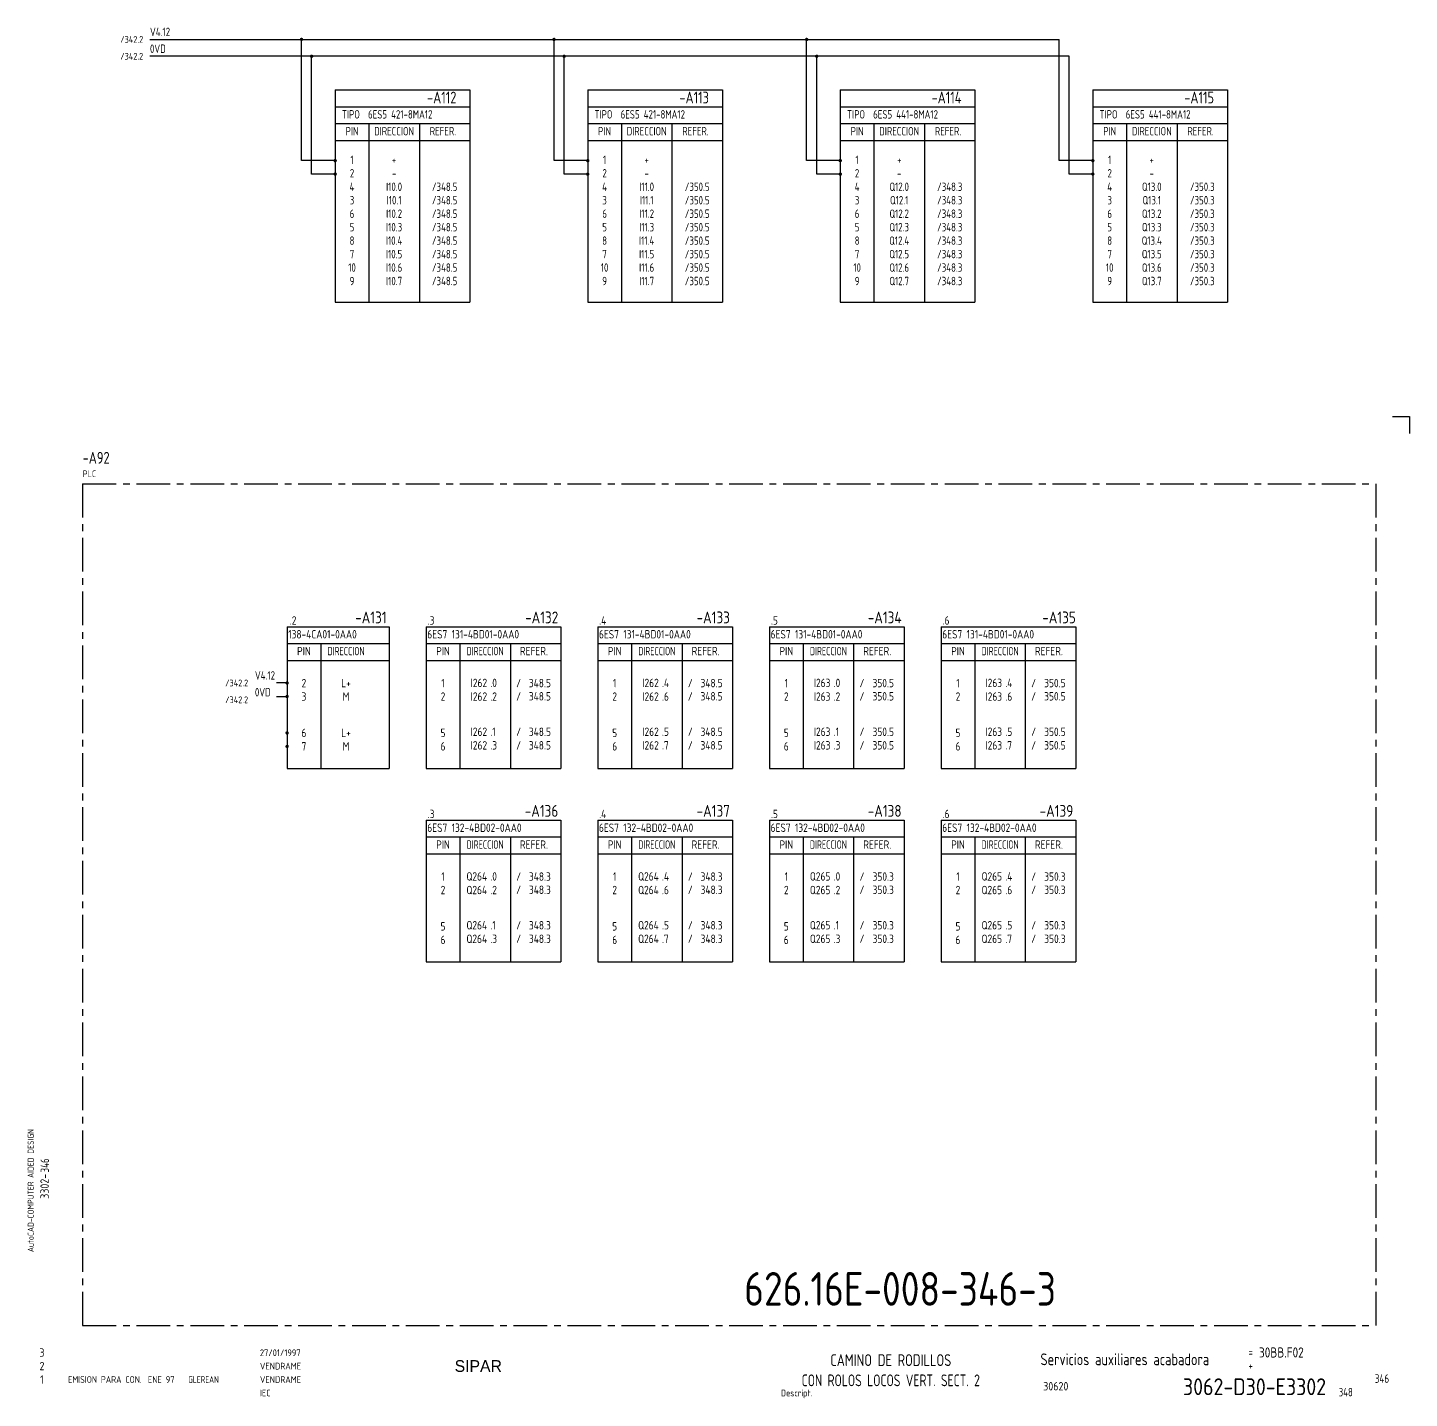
# Model space of a CAD drawing. Extents: x 10 to 1072, y 5 to 413.
# Drawn here: x 661.7 to 1072, y 5.4 to 412.5 of the extents above; entities that cross this region are included whole.
import ezdxf
from ezdxf.enums import TextEntityAlignment as Align

# ---------------------------------------------------------------- set-up
doc = ezdxf.new("R2010")
doc.units = 0
doc.header["$LTSCALE"] = 8
doc.header["$MEASUREMENT"] = 0
doc.linetypes.add('CENTER', pattern=[2, 1.25, -0.25, 0.25, -0.25])
doc.layers.get('0').update_dxf_attribs({"linetype": 'CONTINUOUS'})
doc.layers.add('CART', color=7, linetype='CONTINUOUS')
doc.styles.add('DIN', font='DIN', dxfattribs={"width": 0.85})
doc.styles.add('UNIV', font='UNIV')

# ---------------------------------------------------------------- blocks, each defined once
blk = doc.blocks.new('WB-FG100')
at = {"layer": 'CART', "color": 1}
for p, q in [((415, 297), (420, 297)), ((420, 297), (420, 292))]:
    blk.add_line(p, q, dxfattribs=at)
at = {"layer": 'CART', "color": 1, "style": 'DIN', "width": 0.8}
blk.add_text('AutoCAD-COMPUTER AIDED DESIGN', height=1.8, rotation=90, dxfattribs=at).set_placement((11.47, 48.84))
at = {"layer": 'CART', "color": 3, "style": 'DIN', "width": 0.8}
for s, p in [('=', (372.24, 17.91)), ('+', (372.24, 13.87))]:
    blk.add_text(s, height=2.5, dxfattribs=at).set_placement(p)
at = {"layer": 'CART', "color": 7, "style": 'DIN', "width": 0.9}
blk.add_attdef('FILE', text='', height=2.5, rotation=90, dxfattribs=at).set_placement((15.95, 68.38), align=Align.CENTER)
for tag, p in [('MOD-3', (13.92, 19)), ('MOD-2', (13.92, 15)), ('MOD-1', (13.92, 11)), ('NR.COMMESSA', (315, 9))]:
    blk.add_attdef(tag, text='', height=2.5, dxfattribs=at).set_placement(p, align=Align.MIDDLE)
at = {"layer": 'CART', "color": 7, "style": 'DIN'}
for tag, width, p in [('REV-3', 0.9, (21.66, 19)), ('DATA-3', 0.9, (45.37, 19)), ('NOME-3', 0.9, (57.37, 19)), ('REV-2', 0.9, (21.66, 15)), ('DATA-2', 0.9, (45.37, 15)), ('NOME-2', 0.9, (57.37, 15)), ('REV-1', 0.9, (21.66, 11)), ('DATA-1', 0.9, (45.37, 11)), ('NOME-1', 0.7, (57.37, 11))]:
    blk.add_attdef(tag, text='', height=2, dxfattribs=dict(at, width=width)).set_placement(p, align=Align.MIDDLE_LEFT)
at = {"layer": 'CART', "color": 7, "style": 'DIN', "width": 0.9}
for tag, p, height in [('DATA', (78.64, 17.94), 2), ('ESECUTORE', (78.64, 13.97), 2), ('CONTROLLORE', (78.64, 9.99), 2), ('SEGUE', (398.93, 5.65), 2.8), ('NORMA', (78.64, 6.01), 2)]:
    blk.add_attdef(tag, p, '', height=height, dxfattribs=at)
at = {"layer": 'CART', "color": 2, "style": 'DIN', "width": 0.9}
for tag, p in [('TITOLO-1/3', (266.5, 18.23)), ('TITOLO-1/2', (266.5, 15.73)), ('TITOLO-2/3', (266.5, 13.18)), ('TITOLO-2/2', (266.5, 10.68)), ('TITOLO-3/3', (266.5, 8.13))]:
    blk.add_attdef(tag, text='', height=3.5, dxfattribs=at).set_placement(p, align=Align.MIDDLE)
at = {"layer": 'CART', "color": 3, "style": 'DIN', "width": 0.9}
blk.add_attdef('ASSIEME', text='', height=3.5, dxfattribs=at).set_placement((334, 17), align=Align.MIDDLE)
at = {"layer": 'CART', "color": 3, "style": 'DIN', "width": 0.85}
for tag, p in [('=', (375.33, 16.63)), ('+', (375.33, 12.76))]:
    blk.add_attdef(tag, text='', height=3, dxfattribs=at).set_placement(p, align=Align.BOTTOM_LEFT)
at = {"layer": 'CART', "color": 3, "style": 'DIN', "width": 0.9}
blk.add_attdef('FOGLIO', text='', height=2.8, dxfattribs=at).set_placement((414.2, 9.56), align=Align.RIGHT)
at = {"layer": 'CART', "color": 2, "style": 'DIN', "width": 0.9}
blk.add_attdef('DISEGNO', text='', height=5, dxfattribs=at).set_placement((395.27, 6.35), align=Align.RIGHT)
at = {"layer": 'CART', "color": 1, "style": 'DIN', "width": 0.9}
blk.add_attdef('TIPOLOGIA', (233.37, 6), '', height=2, dxfattribs=at)

msp = doc.modelspace()

# ---------------------------------------------------------------- linework, layer by layer
for p, q in [((698, 409), (968, 409)), ((743, 373), (743, 409.25)), ((818, 373), (818, 409)), ((893, 373), (893, 409)), ((968, 373), (968, 409)), ((971, 404), (698, 404)), ((746, 369), (746, 404.25)), ((821, 369), (821, 404)), ((896, 369), (896, 404)), ((971, 369), (971, 404)), ((753, 373), (743, 373)), ((828, 373), (818, 373)), ((903, 373), (893, 373)), ((978, 373), (968, 373)), ((753, 369), (746, 369)), ((828, 369), (821, 369)), ((903, 369), (896, 369)), ((978, 369), (971, 369)), ((738.72, 217.87), (735.6, 217.87)), ((735.6, 213.87), (738.72, 213.87))]:
    msp.add_line(p, q)
at = {"color": 3}
for p, q in [((753, 394), (753, 331)), ((753, 394), (793, 394)), ((793, 394), (793, 331)), ((828, 394), (868, 394)), ((828, 394), (828, 331)), ((868, 394), (868, 331)), ((903, 394), (943, 394)), ((903, 394), (903, 331)), ((943, 394), (943, 331)), ((978, 394), (1018, 394)), ((978, 394), (978, 331)), ((1018, 394), (1018, 331)), ((753, 389), (793, 389)), ((828, 389), (868, 389)), ((903, 389), (943, 389)), ((978, 389), (1018, 389)), ((753, 384), (793, 384)), ((763, 384), (763, 331)), ((778, 384), (778, 331)), ((828, 384), (868, 384)), ((838, 384), (838, 331)), ((853, 384), (853, 331)), ((903, 384), (943, 384)), ((913, 384), (913, 331)), ((928, 384), (928, 331)), ((978, 384), (1018, 384)), ((988, 384), (988, 331)), ((1003, 384), (1003, 331)), ((753, 379), (793, 379)), ((828, 379), (868, 379)), ((903, 379), (943, 379)), ((978, 379), (1018, 379)), ((753, 331), (793, 331)), ((828, 331), (868, 331)), ((903, 331), (943, 331)), ((978, 331), (1018, 331)), ((738.72, 234.59), (738.72, 192.46)), ((738.72, 234.59), (769.04, 234.59)), ((769.04, 234.59), (769.04, 192.46)), ((780.02, 234.59), (820.02, 234.59)), ((780.02, 234.59), (780.02, 192.46)), ((820.02, 234.59), (820.02, 192.46)), ((831, 234.59), (831, 192.46)), ((831, 234.59), (871, 234.59)), ((871, 234.59), (871, 192.46)), ((881.97, 234.59), (921.97, 234.59)), ((881.97, 234.59), (881.97, 192.46)), ((921.97, 234.59), (921.97, 192.46)), ((932.95, 234.59), (972.95, 234.59)), ((932.95, 234.59), (932.95, 192.46)), ((972.95, 234.59), (972.95, 192.46)), ((738.72, 229.59), (769.04, 229.59)), ((748.72, 229.59), (748.72, 192.46)), ((780.02, 229.59), (820.02, 229.59)), ((790.02, 229.59), (790.02, 192.46)), ((805.02, 229.59), (805.02, 192.46)), ((831, 229.59), (871, 229.59)), ((841, 229.59), (841, 192.46)), ((856, 229.59), (856, 192.46)), ((881.97, 229.59), (921.97, 229.59)), ((891.97, 229.59), (891.97, 192.46)), ((906.97, 229.59), (906.97, 192.46)), ((932.95, 229.59), (972.95, 229.59)), ((942.95, 229.59), (942.95, 192.46)), ((957.95, 229.59), (957.95, 192.46)), ((738.72, 224.59), (769.04, 224.59)), ((780.02, 224.59), (820.02, 224.59)), ((831, 224.59), (871, 224.59)), ((881.97, 224.59), (921.97, 224.59)), ((932.95, 224.59), (972.95, 224.59)), ((738.72, 192.46), (769.04, 192.46)), ((780.02, 192.46), (820.02, 192.46)), ((831, 192.46), (871, 192.46)), ((881.97, 192.46), (921.97, 192.46)), ((932.95, 192.46), (972.95, 192.46)), ((780.02, 177.13), (780.02, 135)), ((780.02, 177.13), (820.02, 177.13)), ((820.02, 177.13), (820.02, 135)), ((831, 177.13), (871, 177.13)), ((831, 177.13), (831, 135)), ((871, 177.13), (871, 135)), ((881.97, 177.13), (921.97, 177.13)), ((881.97, 177.13), (881.97, 135)), ((921.97, 177.13), (921.97, 135)), ((932.95, 177.13), (972.95, 177.13)), ((932.95, 177.13), (932.95, 135)), ((972.95, 177.13), (972.95, 135)), ((780.02, 172.13), (820.02, 172.13)), ((790.02, 172.13), (790.02, 135)), ((805.02, 172.13), (805.02, 135)), ((831, 172.13), (871, 172.13)), ((841, 172.13), (841, 135)), ((856, 172.13), (856, 135)), ((881.97, 172.13), (921.97, 172.13)), ((891.97, 172.13), (891.97, 135)), ((906.97, 172.13), (906.97, 135)), ((932.95, 172.13), (972.95, 172.13)), ((942.95, 172.13), (942.95, 135)), ((957.95, 172.13), (957.95, 135)), ((780.02, 167.13), (820.02, 167.13)), ((831, 167.13), (871, 167.13)), ((881.97, 167.13), (921.97, 167.13)), ((932.95, 167.13), (972.95, 167.13)), ((780.02, 135), (820.02, 135)), ((831, 135), (871, 135)), ((881.97, 135), (921.97, 135)), ((932.95, 135), (972.95, 135))]:
    msp.add_line(p, q, dxfattribs=at)
at = {"color": 3, "linetype": 'CENTER'}
for p, q in [((678, 277), (1062, 277)), ((678, 277), (678, 27)), ((1062, 277), (1062, 27)), ((678, 27), (1062, 27))]:
    msp.add_line(p, q, dxfattribs=at)
at = {"const_width": 0.5}
for points in [[(742.75, 409, 1), (743.25, 409, 1)], [(817.75, 409, 1), (818.25, 409, 1)], [(892.75, 409, 1), (893.25, 409, 1)], [(745.75, 404, 1), (746.25, 404, 1)], [(820.75, 404, 1), (821.25, 404, 1)], [(895.75, 404, 1), (896.25, 404, 1)]]:
    msp.add_lwpolyline(points, format="xyb", close=True, dxfattribs=at)
at = {"linetype": 'Continuous', "const_width": 0.5}
for points in [[(752.75, 373, 1), (753.25, 373, 1)], [(827.75, 373, 1), (828.25, 373, 1)], [(902.75, 373, 1), (903.25, 373, 1)], [(977.75, 373, 1), (978.25, 373, 1)], [(752.75, 369, 1), (753.25, 369, 1)], [(827.75, 369, 1), (828.25, 369, 1)], [(902.75, 369, 1), (903.25, 369, 1)], [(977.75, 369, 1), (978.25, 369, 1)], [(738.47, 217.87, 1), (738.97, 217.87, 1)], [(738.47, 213.87, 1), (738.97, 213.87, 1)], [(738.47, 203.03, 1), (738.97, 203.03, 1)], [(738.47, 199.03, 1), (738.97, 199.03, 1)]]:
    msp.add_lwpolyline(points, format="xyb", close=True, dxfattribs=at)

# ---------------------------------------------------------------- block references
at = {"layer": 'CART'}
ref = msp.add_blockref('WB-FG100', (652, 0), dxfattribs=at)
ref.add_attrib('TIPOLOGIA', 'Descript.', (885.37, 6), dxfattribs={"color": 1, "height": 2, "style": 'DIN', "width": 0.9})
ref.add_attrib('ASSIEME', 'Servicios auxiliares acabadora', dxfattribs={"color": 3, "height": 3.5, "style": 'DIN', "width": 0.8}).set_placement((987.5, 17), align=Align.MIDDLE)
ref.add_attrib('=', '30BB.F02', dxfattribs={"color": 3, "height": 3, "style": 'DIN', "width": 0.85}).set_placement((1027.33, 16.63), align=Align.BOTTOM_LEFT)
ref.add_attrib('NR.COMMESSA', '30620', dxfattribs={"color": 7, "height": 2.5, "style": 'DIN', "width": 0.9}).set_placement((967, 9), align=Align.MIDDLE)
ref.add_attrib('DISEGNO', '3062-D30-E3302', dxfattribs={"color": 2, "height": 5, "style": 'DIN', "width": 0.9}).set_placement((1047.27, 6.35), align=Align.RIGHT)
ref.add_attrib('DATA', '27/01/1997', (730.64, 17.94), dxfattribs={"color": 7, "height": 2, "style": 'DIN', "width": 0.85})
ref.add_attrib('ESECUTORE', 'VENDRAME', (730.64, 13.97), dxfattribs={"color": 7, "height": 2, "style": 'DIN', "width": 0.85})
ref.add_attrib('CONTROLLORE', 'VENDRAME', (730.64, 9.99), dxfattribs={"color": 7, "height": 2, "style": 'DIN', "width": 0.85})
ref.add_attrib('NORMA', 'IEC', (730.64, 6.01), dxfattribs={"color": 7, "height": 2, "style": 'DIN', "width": 0.85})
ref.add_attrib('MOD-1', '1', dxfattribs={"color": 7, "height": 2.5, "style": 'DIN', "width": 0.9}).set_placement((665.92, 11), align=Align.MIDDLE)
ref.add_attrib('REV-1', 'EMISION PARA CON.', dxfattribs={"color": 7, "height": 2, "style": 'DIN', "width": 0.8}).set_placement((673.66, 11), align=Align.MIDDLE_LEFT)
ref.add_attrib('DATA-1', 'ENE 97', dxfattribs={"color": 7, "height": 2, "style": 'DIN', "width": 0.85}).set_placement((697.37, 11), align=Align.MIDDLE_LEFT)
ref.add_attrib('NOME-1', 'GLEREAN', dxfattribs={"color": 7, "height": 2, "style": 'DIN', "width": 0.7}).set_placement((709.37, 11), align=Align.MIDDLE_LEFT)
ref.add_attrib('MOD-2', '2', dxfattribs={"color": 7, "height": 2.5, "style": 'DIN', "width": 0.9}).set_placement((665.92, 15), align=Align.MIDDLE)
ref.add_attrib('MOD-3', '3', dxfattribs={"color": 7, "height": 2.5, "style": 'DIN', "width": 0.9}).set_placement((665.92, 19), align=Align.MIDDLE)
ref.add_attrib('FILE', '3302-', dxfattribs={"color": 7, "height": 2.5, "rotation": 90, "style": 'DIN', "width": 0.9}).set_placement((667.95, 68.38), align=Align.CENTER)

# ---------------------------------------------------------------- texts
at = {"style": 'DIN'}
for s, height, width, p in [('V4.12', 2.5, 0.8, (698, 410)), ('0VD', 2.5, 0.8, (698, 405)), ('TIPO  6ES5 421-8MA12', 2.5, 0.8, (755, 385.5)), ('TIPO  6ES5 421-8MA12', 2.5, 0.8, (830, 385.5)), ('TIPO  6ES5 441-8MA12', 2.5, 0.8, (905, 385.5)), ('TIPO  6ES5 441-8MA12', 2.5, 0.8, (980, 385.5)), ('PLC', 2, 0.8, (678, 279)), ('138-4CA01-0AA0', 2.5, 0.85, (739.05, 231.09)), ('6ES7 131-4BD01-0AA0', 2.5, 0.85, (780.34, 231.09)), ('6ES7 131-4BD01-0AA0', 2.5, 0.85, (831.32, 231.09)), ('6ES7 131-4BD01-0AA0', 2.5, 0.85, (882.3, 231.09)), ('6ES7 131-4BD01-0AA0', 2.5, 0.85, (933.27, 231.09)), ('V4.12', 2.5, 0.8, (729.16, 218.87)), ('.0', 2.5, 0.85, (799.05, 216.64)), ('.4', 2.5, 0.85, (850.03, 216.64)), ('.0', 2.5, 0.85, (901.01, 216.64)), ('.4', 2.5, 0.85, (951.99, 216.64)), ('0VD', 2.5, 0.8, (729.16, 213.87)), ('.2', 2.5, 0.85, (799.05, 212.59)), ('.6', 2.5, 0.85, (850.03, 212.59)), ('.2', 2.5, 0.85, (901.01, 212.59)), ('.6', 2.5, 0.85, (951.99, 212.59)), ('.1', 2.5, 0.85, (799.05, 202.14)), ('.5', 2.5, 0.85, (850.03, 202.14)), ('.1', 2.5, 0.85, (901.01, 202.14)), ('.5', 2.5, 0.85, (951.99, 202.14)), ('.3', 2.5, 0.85, (799.05, 198.1)), ('.7', 2.5, 0.85, (850.03, 198.1)), ('.3', 2.5, 0.85, (901.01, 198.1)), ('.7', 2.5, 0.85, (951.99, 198.1)), ('6ES7 132-4BD02-0AA0', 2.5, 0.85, (780.34, 173.63)), ('6ES7 132-4BD02-0AA0', 2.5, 0.85, (831.32, 173.63)), ('6ES7 132-4BD02-0AA0', 2.5, 0.85, (882.3, 173.63)), ('6ES7 132-4BD02-0AA0', 2.5, 0.85, (933.27, 173.63)), ('.0', 2.5, 0.85, (799.05, 159.17)), ('.4', 2.5, 0.85, (850.03, 159.17)), ('.0', 2.5, 0.85, (901.01, 159.17)), ('.4', 2.5, 0.85, (951.99, 159.17)), ('.2', 2.5, 0.85, (799.05, 155.13)), ('.6', 2.5, 0.85, (850.03, 155.13)), ('.2', 2.5, 0.85, (901.01, 155.13)), ('.6', 2.5, 0.85, (951.99, 155.13)), ('.1', 2.5, 0.85, (799.05, 144.68)), ('.5', 2.5, 0.85, (850.03, 144.68)), ('.1', 2.5, 0.85, (901.01, 144.68)), ('.5', 2.5, 0.85, (951.99, 144.68)), ('.3', 2.5, 0.85, (799.05, 140.64)), ('.7', 2.5, 0.85, (850.03, 140.64)), ('.3', 2.5, 0.85, (901.01, 140.64)), ('.7', 2.5, 0.85, (951.99, 140.64)), ('348', 2.5, 0.8, (1051, 6))]:
    msp.add_text(s, height=height, dxfattribs=dict(at, width=width)).set_placement(p)
for s, height, width, p in [('/342.2', 2, 0.8, (696, 408)), ('/342.2', 2, 0.8, (696, 403)), ('/342.2', 2, 0.8, (727.16, 216.87)), ('I262', 2.5, 0.85, (798.12, 216.64)), ('I262', 2.5, 0.85, (849.1, 216.64)), ('I263', 2.5, 0.85, (900.07, 216.64)), ('I263', 2.5, 0.85, (951.05, 216.64)), ('/342.2', 2, 0.8, (727.16, 211.87)), ('I262', 2.5, 0.85, (798.12, 212.59)), ('I262', 2.5, 0.85, (849.1, 212.59)), ('I263', 2.5, 0.85, (900.07, 212.59)), ('I263', 2.5, 0.85, (951.05, 212.59)), ('I262', 2.5, 0.85, (798.12, 202.14)), ('I262', 2.5, 0.85, (849.1, 202.14)), ('I263', 2.5, 0.85, (900.07, 202.14)), ('I263', 2.5, 0.85, (951.05, 202.14)), ('I262', 2.5, 0.85, (798.12, 198.1)), ('I262', 2.5, 0.85, (849.1, 198.1)), ('I263', 2.5, 0.85, (900.07, 198.1)), ('I263', 2.5, 0.85, (951.05, 198.1)), ('Q264', 2.5, 0.85, (798.12, 159.17)), ('Q264', 2.5, 0.85, (849.1, 159.17)), ('Q265', 2.5, 0.85, (900.07, 159.17)), ('Q265', 2.5, 0.85, (951.05, 159.17)), ('Q264', 2.5, 0.85, (798.12, 155.13)), ('Q264', 2.5, 0.85, (849.1, 155.13)), ('Q265', 2.5, 0.85, (900.07, 155.13)), ('Q265', 2.5, 0.85, (951.05, 155.13)), ('Q264', 2.5, 0.85, (798.12, 144.68)), ('Q264', 2.5, 0.85, (849.1, 144.68)), ('Q265', 2.5, 0.85, (900.07, 144.68)), ('Q265', 2.5, 0.85, (951.05, 144.68)), ('Q264', 2.5, 0.85, (798.12, 140.64)), ('Q264', 2.5, 0.85, (849.1, 140.64)), ('Q265', 2.5, 0.85, (900.07, 140.64)), ('Q265', 2.5, 0.85, (951.05, 140.64))]:
    msp.add_text(s, height=height, dxfattribs=dict(at, width=width)).set_placement(p, align=Align.RIGHT)
at = {"color": 3, "style": 'DIN'}
for s, height, width, p in [('-A112', 3.5, 0.8, (789, 390)), ('-A113', 3.5, 0.8, (864, 390)), ('-A114', 3.5, 0.8, (939, 390)), ('-A115', 3.5, 0.8, (1014, 390)), ('-A131', 3.5, 0.85, (768.27, 235.59)), ('-A132', 3.5, 0.85, (819.25, 235.59)), ('-A133', 3.5, 0.85, (870.22, 235.59)), ('-A134', 3.5, 0.85, (921.2, 235.59)), ('-A135', 3.5, 0.85, (972.95, 235.59)), ('-A136', 3.5, 0.85, (819.25, 178.13)), ('-A137', 3.5, 0.85, (870.22, 178.13)), ('-A138', 3.5, 0.85, (921.2, 178.13)), ('-A139', 3.5, 0.85, (972.18, 178.13)), ('346', 2.56, 0.8, (1066, 10))]:
    msp.add_text(s, height=height, dxfattribs=dict(at, width=width)).set_placement(p, align=Align.RIGHT)
at = {"style": 'DIN'}
for s, width, p in [('PIN', 0.8, (758, 380.5)), ('DIRECCION', 0.8, (770.5, 380.5)), ('REFER.', 0.8, (785, 380.5)), ('PIN', 0.8, (833, 380.5)), ('DIRECCION', 0.8, (845.5, 380.5)), ('REFER.', 0.8, (860, 380.5)), ('PIN', 0.8, (908, 380.5)), ('DIRECCION', 0.8, (920.5, 380.5)), ('REFER.', 0.8, (935, 380.5)), ('PIN', 0.8, (983, 380.5)), ('DIRECCION', 0.8, (995.5, 380.5)), ('REFER.', 0.8, (1010, 380.5)), ('1', 0.8, (758, 372)), ('+', 0.8, (770.5, 372)), ('1', 0.8, (833, 372)), ('+', 0.8, (845.5, 372)), ('1', 0.8, (908, 372)), ('+', 0.8, (920.5, 372)), ('1', 0.8, (983, 372)), ('+', 0.8, (995.5, 372)), ('2', 0.8, (758, 368)), ('2', 0.8, (833, 368)), ('2', 0.8, (908, 368)), ('2', 0.8, (983, 368)), ('4', 0.8, (758, 364)), ('I10.0', 0.8, (770.5, 364)), ('-', 0.8, (770.5, 368)), ('/348.5', 0.8, (785.5, 364)), ('4', 0.8, (833, 364)), ('I11.0', 0.8, (845.5, 364)), ('-', 0.8, (845.5, 368)), ('/350.5', 0.8, (860.5, 364)), ('4', 0.8, (908, 364)), ('Q12.0', 0.8, (920.5, 364)), ('-', 0.8, (920.5, 368)), ('/348.3', 0.8, (935.5, 364)), ('4', 0.8, (983, 364)), ('Q13.0', 0.8, (995.5, 364)), ('-', 0.8, (995.5, 368)), ('/350.3', 0.8, (1010.5, 364)), ('3', 0.8, (758, 360)), ('I10.1', 0.8, (770.5, 360)), ('/348.5', 0.8, (785.5, 360)), ('3', 0.8, (833, 360)), ('I11.1', 0.8, (845.5, 360)), ('/350.5', 0.8, (860.5, 360)), ('3', 0.8, (908, 360)), ('Q12.1', 0.8, (920.5, 360)), ('/348.3', 0.8, (935.5, 360)), ('3', 0.8, (983, 360)), ('Q13.1', 0.8, (995.5, 360)), ('/350.3', 0.8, (1010.5, 360)), ('6', 0.8, (758, 356)), ('I10.2', 0.8, (770.5, 356)), ('/348.5', 0.8, (785.5, 356)), ('6', 0.8, (833, 356)), ('I11.2', 0.8, (845.5, 356)), ('/350.5', 0.8, (860.5, 356)), ('6', 0.8, (908, 356)), ('Q12.2', 0.8, (920.5, 356)), ('/348.3', 0.8, (935.5, 356)), ('6', 0.8, (983, 356)), ('Q13.2', 0.8, (995.5, 356)), ('/350.3', 0.8, (1010.5, 356)), ('5', 0.8, (758, 352)), ('I10.3', 0.8, (770.5, 352)), ('/348.5', 0.8, (785.5, 352)), ('5', 0.8, (833, 352)), ('I11.3', 0.8, (845.5, 352)), ('/350.5', 0.8, (860.5, 352)), ('5', 0.8, (908, 352)), ('Q12.3', 0.8, (920.5, 352)), ('/348.3', 0.8, (935.5, 352)), ('5', 0.8, (983, 352)), ('Q13.3', 0.8, (995.5, 352)), ('/350.3', 0.8, (1010.5, 352)), ('8', 0.8, (758, 348)), ('I10.4', 0.8, (770.5, 348)), ('/348.5', 0.8, (785.5, 348)), ('8', 0.8, (833, 348)), ('I11.4', 0.8, (845.5, 348)), ('/350.5', 0.8, (860.5, 348)), ('8', 0.8, (908, 348)), ('Q12.4', 0.8, (920.5, 348)), ('/348.3', 0.8, (935.5, 348)), ('8', 0.8, (983, 348)), ('Q13.4', 0.8, (995.5, 348)), ('/350.3', 0.8, (1010.5, 348)), ('7', 0.8, (758, 344)), ('I10.5', 0.8, (770.5, 344)), ('/348.5', 0.8, (785.5, 344)), ('7', 0.8, (833, 344)), ('I11.5', 0.8, (845.5, 344)), ('/350.5', 0.8, (860.5, 344)), ('7', 0.8, (908, 344)), ('Q12.5', 0.8, (920.5, 344)), ('/348.3', 0.8, (935.5, 344)), ('7', 0.8, (983, 344)), ('Q13.5', 0.8, (995.5, 344)), ('/350.3', 0.8, (1010.5, 344)), ('10', 0.8, (758, 340)), ('I10.6', 0.8, (770.5, 340)), ('/348.5', 0.8, (785.5, 340)), ('10', 0.8, (833, 340)), ('I11.6', 0.8, (845.5, 340)), ('/350.5', 0.8, (860.5, 340)), ('10', 0.8, (908, 340)), ('Q12.6', 0.8, (920.5, 340)), ('/348.3', 0.8, (935.5, 340)), ('10', 0.8, (983, 340)), ('Q13.6', 0.8, (995.5, 340)), ('/350.3', 0.8, (1010.5, 340)), ('9', 0.8, (758, 336)), ('I10.7', 0.8, (770.5, 336)), ('/348.5', 0.8, (785.5, 336)), ('9', 0.8, (833, 336)), ('I11.7', 0.8, (845.5, 336)), ('/350.5', 0.8, (860.5, 336)), ('9', 0.8, (908, 336)), ('Q12.7', 0.8, (920.5, 336)), ('/348.3', 0.8, (935.5, 336)), ('9', 0.8, (983, 336)), ('Q13.7', 0.8, (995.5, 336)), ('/350.3', 0.8, (1010.5, 336)), ('.2', 0.85, (740.51, 235.19)), ('.3', 0.85, (781.47, 235.19)), ('.4', 0.85, (832.45, 235.19)), ('.5', 0.85, (883.43, 235.19)), ('.6', 0.85, (934.4, 235.19)), ('PIN', 0.85, (743.72, 226.09)), ('PIN', 0.85, (785.02, 226.09)), ('REFER.', 0.85, (812.02, 226.09)), ('PIN', 0.85, (836, 226.09)), ('REFER.', 0.85, (863, 226.09)), ('PIN', 0.85, (886.97, 226.09)), ('REFER.', 0.85, (913.97, 226.09)), ('PIN', 0.85, (937.95, 226.09)), ('REFER.', 0.85, (964.95, 226.09)), ('2', 0.85, (743.72, 216.59)), ('L+', 0.85, (756.22, 216.59)), ('1', 0.85, (785.02, 216.59)), ('/', 0.85, (807.48, 216.59)), ('348.5', 0.85, (813.79, 216.59)), ('1', 0.85, (836, 216.59)), ('/', 0.85, (858.46, 216.59)), ('348.5', 0.85, (864.77, 216.59)), ('1', 0.85, (886.97, 216.59)), ('/', 0.85, (909.44, 216.59)), ('350.5', 0.85, (915.75, 216.59)), ('1', 0.85, (937.95, 216.59)), ('/', 0.85, (960.42, 216.59)), ('350.5', 0.85, (966.73, 216.59)), ('3', 0.85, (743.72, 212.59)), ('M', 0.85, (756.22, 212.59)), ('2', 0.85, (785.02, 212.59)), ('/', 0.85, (807.48, 212.66)), ('348.5', 0.85, (813.79, 212.66)), ('2', 0.85, (836, 212.59)), ('/', 0.85, (858.46, 212.66)), ('348.5', 0.85, (864.77, 212.66)), ('2', 0.85, (886.97, 212.59)), ('/', 0.85, (909.44, 212.66)), ('350.5', 0.85, (915.75, 212.66)), ('2', 0.85, (937.95, 212.59)), ('/', 0.85, (960.42, 212.66)), ('350.5', 0.85, (966.73, 212.66)), ('6', 0.85, (743.72, 201.8)), ('L+', 0.85, (756.22, 201.8)), ('5', 0.85, (785.02, 201.8)), ('/', 0.85, (807.48, 202.12)), ('348.5', 0.85, (813.79, 202.12)), ('5', 0.85, (836, 201.8)), ('/', 0.85, (858.46, 202.12)), ('348.5', 0.85, (864.77, 202.12)), ('5', 0.85, (886.97, 201.8)), ('/', 0.85, (909.44, 202.12)), ('350.5', 0.85, (915.75, 202.12)), ('5', 0.85, (937.95, 201.8)), ('/', 0.85, (960.42, 202.12)), ('350.5', 0.85, (966.73, 202.12)), ('7', 0.85, (743.72, 197.8)), ('M', 0.85, (756.22, 197.8)), ('6', 0.85, (785.02, 197.8)), ('/', 0.85, (807.48, 198.1)), ('348.5', 0.85, (813.79, 198.1)), ('6', 0.85, (836, 197.8)), ('/', 0.85, (858.46, 198.1)), ('348.5', 0.85, (864.77, 198.1)), ('6', 0.85, (886.97, 197.8)), ('/', 0.85, (909.44, 198.1)), ('350.5', 0.85, (915.75, 198.1)), ('6', 0.85, (937.95, 197.8)), ('/', 0.85, (960.42, 198.1)), ('350.5', 0.85, (966.73, 198.1)), ('.3', 0.85, (781.47, 177.73)), ('.4', 0.85, (832.45, 177.73)), ('.5', 0.85, (883.43, 177.73)), ('.6', 0.85, (934.4, 177.73)), ('PIN', 0.85, (785.02, 168.63)), ('REFER.', 0.85, (812.02, 168.63)), ('PIN', 0.85, (836, 168.63)), ('REFER.', 0.85, (863, 168.63)), ('PIN', 0.85, (886.97, 168.63)), ('REFER.', 0.85, (913.97, 168.63)), ('PIN', 0.85, (937.95, 168.63)), ('REFER.', 0.85, (964.95, 168.63)), ('1', 0.85, (785.02, 159.13)), ('/', 0.85, (807.48, 159.12)), ('348.3', 0.85, (813.79, 159.12)), ('1', 0.85, (836, 159.13)), ('/', 0.85, (858.46, 159.12)), ('348.3', 0.85, (864.77, 159.12)), ('1', 0.85, (886.97, 159.13)), ('/', 0.85, (909.44, 159.12)), ('350.3', 0.85, (915.75, 159.12)), ('1', 0.85, (937.95, 159.13)), ('/', 0.85, (960.42, 159.12)), ('350.3', 0.85, (966.73, 159.12)), ('2', 0.85, (785.02, 155.13)), ('/', 0.85, (807.48, 155.2)), ('348.3', 0.85, (813.79, 155.2)), ('2', 0.85, (836, 155.13)), ('/', 0.85, (858.46, 155.2)), ('348.3', 0.85, (864.77, 155.2)), ('2', 0.85, (886.97, 155.13)), ('/', 0.85, (909.44, 155.2)), ('350.3', 0.85, (915.75, 155.2)), ('2', 0.85, (937.95, 155.13)), ('/', 0.85, (960.42, 155.2)), ('350.3', 0.85, (966.73, 155.2)), ('5', 0.85, (785.02, 144.33)), ('/', 0.85, (807.48, 144.66)), ('348.3', 0.85, (813.79, 144.66)), ('5', 0.85, (836, 144.33)), ('/', 0.85, (858.46, 144.66)), ('348.3', 0.85, (864.77, 144.66)), ('5', 0.85, (886.97, 144.33)), ('/', 0.85, (909.44, 144.66)), ('350.3', 0.85, (915.75, 144.66)), ('5', 0.85, (937.95, 144.33)), ('/', 0.85, (960.42, 144.66)), ('350.3', 0.85, (966.73, 144.66)), ('6', 0.85, (785.02, 140.33)), ('/', 0.85, (807.48, 140.64)), ('348.3', 0.85, (813.79, 140.64)), ('6', 0.85, (836, 140.33)), ('/', 0.85, (858.46, 140.64)), ('348.3', 0.85, (864.77, 140.64)), ('6', 0.85, (886.97, 140.33)), ('/', 0.85, (909.44, 140.64)), ('350.3', 0.85, (915.75, 140.64)), ('6', 0.85, (937.95, 140.33)), ('/', 0.85, (960.42, 140.64)), ('350.3', 0.85, (966.73, 140.64))]:
    msp.add_text(s, height=2.5, dxfattribs=dict(at, width=width)).set_placement(p, align=Align.CENTER)
at = {"color": 3, "style": 'DIN', "width": 0.8}
msp.add_text('-A92', height=3.5, dxfattribs=at).set_placement((678, 283))
at = {"style": 'DIN', "width": 0.596129}
for p, p2 in [((750.72, 226.09), (761.72, 226.09)), ((792.02, 226.09), (803.02, 226.09)), ((843, 226.09), (854, 226.09)), ((893.97, 226.09), (904.97, 226.09)), ((944.95, 226.09), (955.95, 226.09)), ((792.02, 168.63), (803.02, 168.63)), ((843, 168.63), (854, 168.63)), ((893.97, 168.63), (904.97, 168.63)), ((944.95, 168.63), (955.95, 168.63))]:
    msp.add_text('DIRECCION', height=2.5, dxfattribs=at).set_placement(p, p2, align=Align.FIT)
at = {"style": 'DIN', "width": 0.8}
msp.add_text('346', height=2.5, rotation=90, dxfattribs=at).set_placement((668, 72.5))
at = {"color": 3, "style": 'DIN'}
for s, width, p in [('CAMINO DE RODILLOS', 0.8, (918, 15)), ('CON ROLOS LOCOS VERT. SECT. 2', 0.75, (918, 9))]:
    msp.add_text(s, height=3.5, dxfattribs=dict(at, width=width)).set_placement(p, align=Align.CENTER)
at = {"color": 2, "insert": (874.47, 42.92), "char_height": 10, "width": 111.0411, "attachment_point": 1, "style": 'DIN'}
msp.add_mtext('626.16E-008-346-3', dxfattribs=at)
at = {"layer": 'CART', "color": 2, "linetype": 'Continuous', "style": 'UNIV'}
msp.add_text('SIPAR', height=3.5, dxfattribs=at).set_placement((795.5, 13.25), align=Align.CENTER)

doc.saveas('drawing.dxf')
